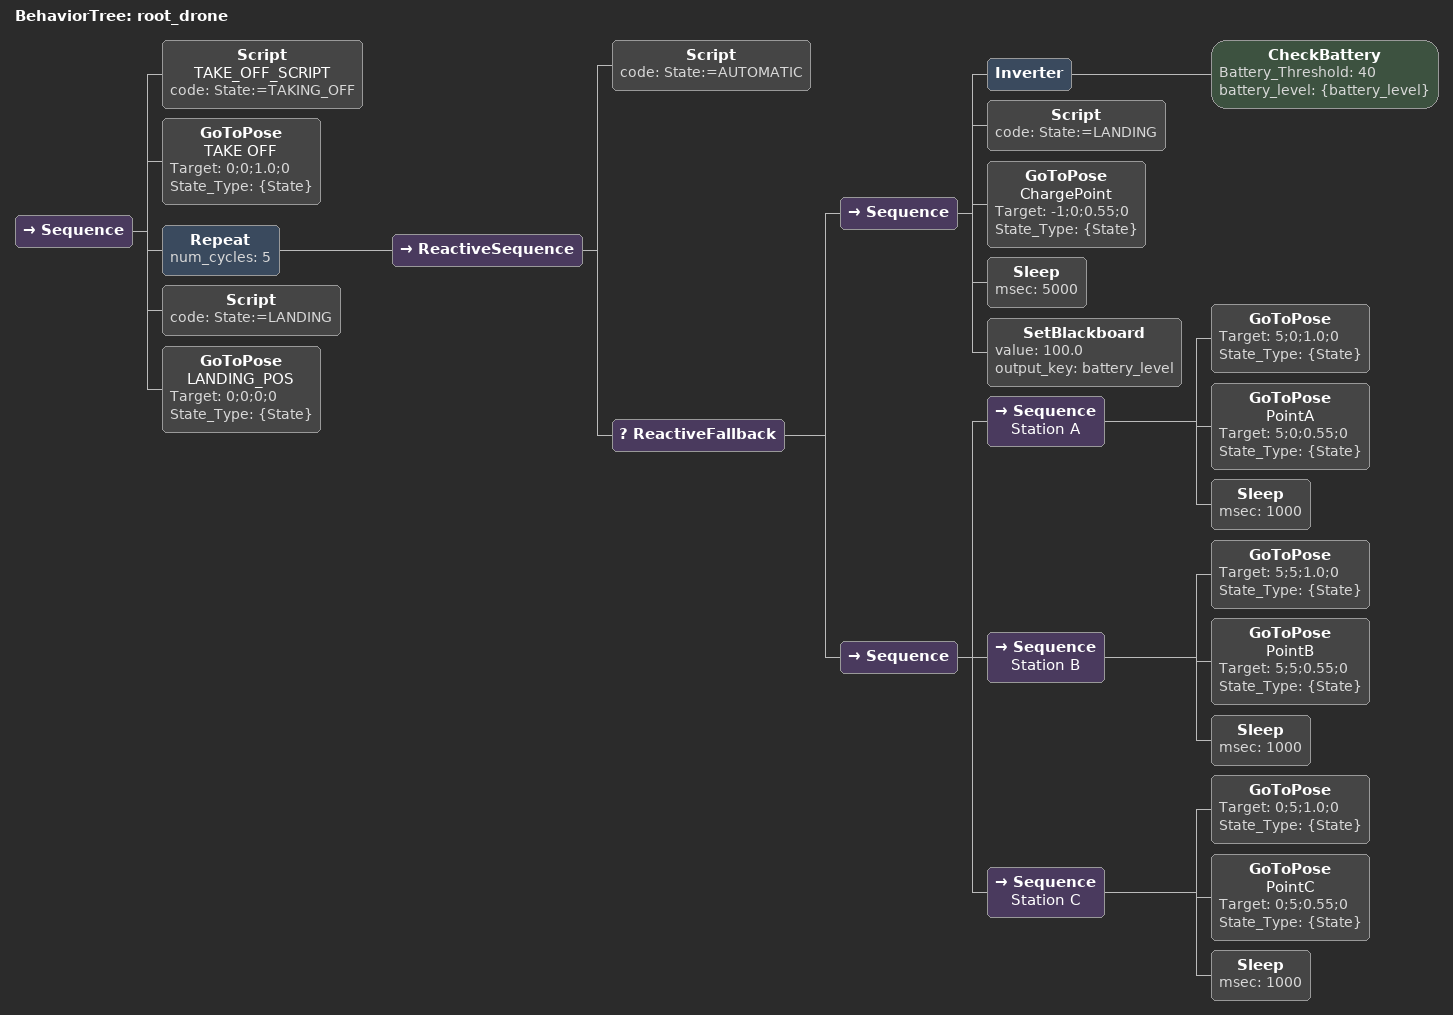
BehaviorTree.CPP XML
<?xml version="1.0" encoding="UTF-8"?>
<root BTCPP_format="4">
  <BehaviorTree ID="root_drone">
    <Sequence>
      <Script name="TAKE_OFF_SCRIPT"
              code="State:=TAKING_OFF"/>
      <GoToPose name="TAKE OFF"
                Target="0;0;1.0;0"
                State_Type="{State}"/>
      <Repeat num_cycles="5">
        <ReactiveSequence>
          <Script code="State:=AUTOMATIC"/>
          <ReactiveFallback>
            <Sequence>
              <Inverter>
                <CheckBattery Battery_Threshold="40"
                              battery_level="{battery_level}"/>
              </Inverter>
              <Script code="State:=LANDING"/>
              <GoToPose name="ChargePoint"
                        Target="-1;0;0.55;0"
                        State_Type="{State}"/>
              <Sleep msec="5000"/>
              <SetBlackboard value="100.0"
                             output_key="battery_level"/>
            </Sequence>
            <Sequence>
              <Sequence name="Station A">
                <GoToPose Target="5;0;1.0;0"
                          State_Type="{State}"/>
                <GoToPose name="PointA"
                          Target="5;0;0.55;0"
                          State_Type="{State}"/>
                <Sleep msec="1000"/>
              </Sequence>
              <Sequence name="Station B">
                <GoToPose Target="5;5;1.0;0"
                          State_Type="{State}"/>
                <GoToPose name="PointB"
                          Target="5;5;0.55;0"
                          State_Type="{State}"/>
                <Sleep msec="1000"/>
              </Sequence>
              <Sequence name="Station C">
                <GoToPose Target="0;5;1.0;0"
                          State_Type="{State}"/>
                <GoToPose name="PointC"
                          Target="0;5;0.55;0"
                          State_Type="{State}"/>
                <Sleep msec="1000"/>
              </Sequence>
            </Sequence>
          </ReactiveFallback>
        </ReactiveSequence>
      </Repeat>
      <Script code="State:=LANDING"/>
      <GoToPose name="LANDING_POS"
                Target="0;0;0;0"
                State_Type="{State}"/>
    </Sequence>
  </BehaviorTree>

</root>
